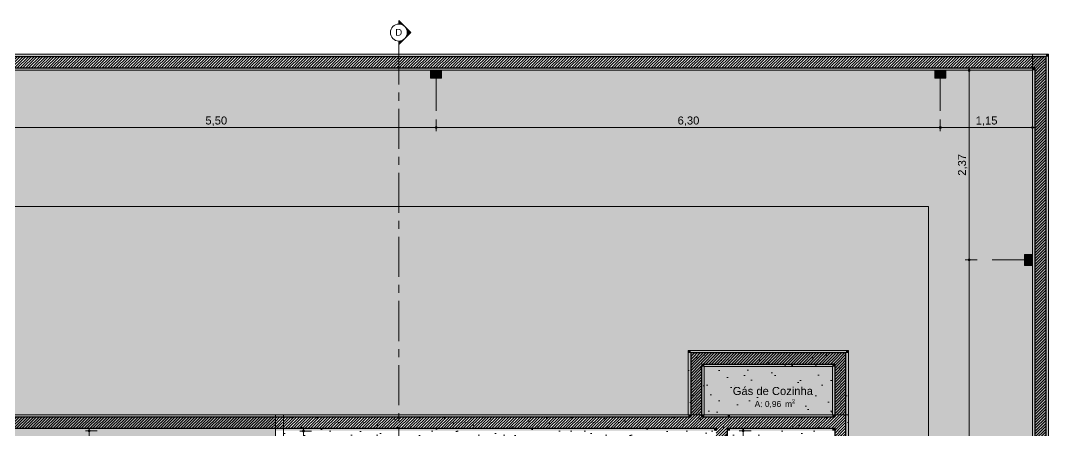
# Model space of a CAD drawing. Header units: metres. Extents: x -77 to -41.1, y -68 to -27.7.
# Drawn here: x -54.36 to -41.51, y -32.8 to -27.68 of the extents above; entities that cross this region are included whole.
import ezdxf

# ---------------------------------------------------------------- set-up
doc = ezdxf.new("R2010")
doc.units = ezdxf.units.M
doc.header["$MEASUREMENT"] = 0
doc.linetypes.add('AStair_dashed', pattern=[1.8, 0.8, -1])
doc.linetypes.add('Dot & Dashed', pattern=[0.6, 0.5, -0.05, 0, -0.05])
for name, color, linetype, lineweight in [('0_Caneta_No__7', 7, 'Continuous', 13), ('0_Caneta_No__98', 7, 'Continuous', 0), ('0_Caneta_No__99', 7, 'Continuous', 20), ('LAJES.EST_Caneta_No__241', 7, 'Continuous', 13), ('LAJES.EST_Caneta_No__96', 252, 'Continuous', 0), ('LUMINOTÉCNICA_Caneta_No__241', 7, 'Continuous', 13), ('LUMINOTÉCNICA_Caneta_No__96', 252, 'Continuous', 0), ('PAREDE CONSTRUIR_Caneta_No__241', 7, 'Continuous', 13), ('PAREDE CONSTRUIR_Caneta_No__3', 7, 'Continuous', 25), ('Selos de Zona Archicad_Caneta_No__11', 7, 'Continuous', 5), ('TERRENO.ARQ_Caneta_No__241', 7, 'Continuous', 13)]:
    doc.layers.add(name, color=color, linetype=linetype, lineweight=lineweight)
for name, color, linetype in [('COTAS FORRO.EXEC', 7, 'Continuous'), ('LUMINOTÉCNICA', 7, 'Continuous'), ('PAREDE CONSTRUIR', 7, 'Continuous'), ('TERRENO.ARQ', 7, 'Continuous'), ('ZONA', 7, 'Continuous')]:
    doc.layers.add(name, color=color, linetype=linetype)
for name, color, linetype, lineweight, true_color in [('COTAS FORRO.EXEC_Caneta_No__25', 7, 'Continuous', 13, 0x982312), ('LAJES.EST_Caneta_No__18', 7, 'Continuous', 0, 0xdfdfdf), ('LAJES.EST_Caneta_No__254', 7, 'Continuous', 0, 0xd1c9ad), ('LUMINOTÉCNICA_Caneta_No__36', 7, 'Continuous', 0, 0xf3aba0), ('ZONA_Caneta_No__56', 7, 'Continuous', 0, 0xffe495)]:
    doc.layers.add(name, color=color, linetype=linetype, lineweight=lineweight, true_color=true_color)
doc.styles.add('GENERATED_STYLE_1', font='arial.ttf')
doc.dimstyles.new('GENERATED_STYLE__1', dxfattribs={"dimtxt": 0.1, "dimasz": 0.0475, "dimexe": 0.18, "dimexo": 0.1, "dimgap": 0, "dimtad": 1, "dimtih": 1, "dimtoh": 1, "dimzin": 0, "dimdsep": 46, "dimtxsty": 'GENERATED_STYLE_1', "dimblk": 'ARROWHEAD_11', "dimblk1": 'ARROWHEAD_11', "dimblk2": 'ARROWHEAD_11', "dimcen": 0.09, "dimclrd": 256, "dimclre": 256, "dimclrt": 256, "dimadec": 0, "dimazin": 0, "dimtfac": 1, "dimtdec": 4, "dimtmove": 0, "dimatfit": 3, "dimfxl": 0, "dimtolj": 1, "dimtzin": 0, "dimarcsym": 0})
doc.dimstyles.new('GENERATED_STYLE__2', dxfattribs={"dimtxt": 0.1, "dimasz": 0.0475, "dimexe": 0.18, "dimexo": 0.1, "dimgap": 0, "dimtad": 1, "dimzin": 0, "dimdsep": 46, "dimtxsty": 'GENERATED_STYLE_1', "dimblk": 'ARROWHEAD_11', "dimblk1": 'ARROWHEAD_11', "dimblk2": 'ARROWHEAD_11', "dimcen": 0.09, "dimclrd": 256, "dimclre": 256, "dimclrt": 256, "dimadec": 0, "dimazin": 0, "dimtfac": 1, "dimtdec": 4, "dimtmove": 0, "dimatfit": 3, "dimfxl": 0, "dimtolj": 1, "dimtzin": 0, "dimarcsym": 0})
pattern_1 = [(45, (0, 0.5), (-0.159099, 0.159099), [0, -0.15, 0, -0.225]), (110, (0.5, 0.5), (0.21143084, 0.07695453), [0, -0.11, 0, -0.19])]
pattern_2 = [(45, (0, 0.6), (-0.1909188, 0.1909188), [0, -0.18, 0, -0.27]), (110, (0.6, 0.6), (0.253717, 0.09234544), [0, -0.132, 0, -0.228])]
pattern_3 = [(45, (0, 0), (-0.0176776695, 0.0176776695), [])]

# ---------------------------------------------------------------- blocks, each defined once
blk = doc.blocks.new('Gás de Cozinha_9_24_3', base_point=(-44.932, -32.368))
at = {"layer": 'Selos de Zona Archicad_Caneta_No__11', "color": 7, "lineweight": 5, "attachment_point": 2, "style": 'GENERATED_STYLE_1'}
for s, insert, char_height in [('\\A1;{\\pqc;\\pt0,0.55;\\fArial|b0|i0|c0|p0;\\W1.000000;Gás de Cozinha\\fArial|b0|i0|c0|p0;\\W1.000000;\\A1{\\H.66x;\\S^  ;}\\fArial|b0|i0|c0|p0;\\W1.000000;\\fArial|b0|i0|c0|p0;\\W1.000000;\\A1{\\H.66x;\\S^  ;}}', (-44.932, -32.254), 0.1), ('\\A1;{\\pqc;\\pt0,0.55;\\fArial|b0|i0|c0|p0;\\W1.000000;A: 0,96\\fArial|b0|i0|c0|p0;\\W1.000000;\\A1{\\H.66x;\\S^  ;}\\fArial|b0|i0|c0|p0;\\W1.000000; m\\fArial|b0|i0|c0|p0;\\W1.000000;\\A1{\\H.66x;\\S2^  ;}}', (-44.932, -32.407), 0.075)]:
    blk.add_mtext(s, dxfattribs=dict(at, insert=insert, char_height=char_height))
blk = doc.blocks.new('*D246')
at = {"layer": 'COTAS FORRO.EXEC_Caneta_No__25', "linetype": 'Continuous', "lineweight": 13, "true_color": 0x982312}
for points in [[(-53.511, -32.8), (-53.51, -32.804), (-53.508, -32.809), (-53.504, -32.811), (-53.499, -32.812), (-53.494, -32.811), (-53.49, -32.809), (-53.487, -32.804), (-53.486, -32.8), (-53.487, -32.795), (-53.49, -32.791), (-53.494, -32.788), (-53.499, -32.787), (-53.504, -32.788), (-53.508, -32.791), (-53.51, -32.795)], [(-53.511, -34.15), (-53.51, -34.154), (-53.508, -34.159), (-53.504, -34.161), (-53.499, -34.162), (-53.494, -34.161), (-53.49, -34.159), (-53.487, -34.154), (-53.486, -34.15), (-53.487, -34.145), (-53.49, -34.141), (-53.494, -34.138), (-53.499, -34.137), (-53.504, -34.138), (-53.508, -34.141), (-53.51, -34.145)]]:
    blk.add_hatch(color=24, dxfattribs=at).paths.add_polyline_path(points)
at = {"layer": 'COTAS FORRO.EXEC_Caneta_No__25', "color": 24, "linetype": 'Continuous', "lineweight": 13, "true_color": 0x982312}
for p, q in [((-53.511, -32.8), (-53.546, -32.8)), ((-53.499, -32.787), (-53.499, -32.775)), ((-53.499, -34.137), (-53.499, -32.812)), ((-53.399, -32.8), (-53.486, -32.8)), ((-53.511, -34.15), (-53.546, -34.15)), ((-53.399, -34.15), (-53.486, -34.15))]:
    blk.add_line(p, q, dxfattribs=at)
for centre in [(-53.499, -32.8), (-53.499, -34.15)]:
    blk.add_circle(centre, 0.0125, dxfattribs=at)
at = {"layer": 'COTAS FORRO.EXEC_Caneta_No__25', "color": 24, "lineweight": 13, "true_color": 0x982312, "insert": (-53.519, -33.608), "char_height": 0.1, "attachment_point": 7, "rotation": 90, "style": 'GENERATED_STYLE_1'}
blk.add_mtext('\\A1;{\\pql;\\fArial|b0|i0|c0|p0;\\W1.000000;1,35}', dxfattribs=at)
blk = doc.blocks.new('ARROWHEAD_11')
at = {"color": 0, "linetype": 'Continuous', "lineweight": 0}
blk.add_line((0, 0), (-1, 0), dxfattribs=at)
at = {"color": 0, "linetype": 'Continuous', "lineweight": 0, "const_width": 0.25, "flags": 128}
blk.add_lwpolyline([(-0.125, 0, 1), (0.125, 0, 1)], format="xyb", close=True, dxfattribs=at)
blk = doc.blocks.new('*D276')
at = {"layer": 'COTAS FORRO.EXEC_Caneta_No__25', "linetype": 'Continuous', "lineweight": 13, "true_color": 0x982312}
for points in [[(-42.518, -30.668), (-42.517, -30.673), (-42.515, -30.677), (-42.511, -30.679), (-42.506, -30.68), (-42.501, -30.679), (-42.497, -30.677), (-42.494, -30.673), (-42.493, -30.668), (-42.494, -30.663), (-42.497, -30.659), (-42.501, -30.656), (-42.506, -30.655), (-42.511, -30.656), (-42.515, -30.659), (-42.517, -30.663)], [(-42.518, -35.868), (-42.517, -35.873), (-42.515, -35.877), (-42.511, -35.879), (-42.506, -35.88), (-42.501, -35.879), (-42.497, -35.877), (-42.494, -35.873), (-42.493, -35.868), (-42.494, -35.863), (-42.497, -35.859), (-42.501, -35.856), (-42.506, -35.855), (-42.511, -35.856), (-42.515, -35.859), (-42.517, -35.863)]]:
    blk.add_hatch(color=24, dxfattribs=at).paths.add_polyline_path(points)
at = {"layer": 'COTAS FORRO.EXEC_Caneta_No__25', "color": 24, "linetype": 'Continuous', "lineweight": 13, "true_color": 0x982312}
for p, q in [((-42.506, -35.855), (-42.506, -30.68)), ((-42.518, -35.868), (-42.553, -35.868)), ((-42.406, -35.868), (-42.493, -35.868))]:
    blk.add_line(p, q, dxfattribs=at)
blk.add_circle((-42.506, -35.868), 0.0125, dxfattribs=at)
at = {"layer": 'COTAS FORRO.EXEC_Caneta_No__25', "color": 24, "lineweight": 13, "true_color": 0x982312, "insert": (-42.526, -33.401), "char_height": 0.1, "attachment_point": 7, "rotation": 90, "style": 'GENERATED_STYLE_1'}
blk.add_mtext('\\A1;{\\pql;\\fArial|b0|i0|c0|p0;\\W1.000000;5,20}', dxfattribs=at)
blk = doc.blocks.new('*D277')
at = {"layer": 'COTAS FORRO.EXEC_Caneta_No__25', "linetype": 'Continuous', "lineweight": 13, "true_color": 0x982312}
for points in [[(-42.518, -28.302), (-42.517, -28.306), (-42.515, -28.31), (-42.511, -28.313), (-42.506, -28.314), (-42.501, -28.313), (-42.497, -28.31), (-42.494, -28.306), (-42.493, -28.302), (-42.494, -28.297), (-42.497, -28.293), (-42.501, -28.29), (-42.506, -28.289), (-42.511, -28.29), (-42.515, -28.293), (-42.517, -28.297)], [(-42.518, -30.668), (-42.517, -30.673), (-42.515, -30.677), (-42.511, -30.679), (-42.506, -30.68), (-42.501, -30.679), (-42.497, -30.677), (-42.494, -30.673), (-42.493, -30.668), (-42.494, -30.663), (-42.497, -30.659), (-42.501, -30.656), (-42.506, -30.655), (-42.511, -30.656), (-42.515, -30.659), (-42.517, -30.663)]]:
    blk.add_hatch(color=24, dxfattribs=at).paths.add_polyline_path(points)
at = {"layer": 'COTAS FORRO.EXEC_Caneta_No__25', "color": 24, "linetype": 'Continuous', "lineweight": 13, "true_color": 0x982312}
for p, q in [((-42.518, -28.302), (-42.553, -28.302)), ((-42.506, -28.289), (-42.506, -28.277)), ((-42.506, -30.655), (-42.506, -28.314)), ((-42.406, -28.302), (-42.493, -28.302)), ((-42.518, -30.668), (-42.553, -30.668)), ((-42.406, -30.668), (-42.493, -30.668))]:
    blk.add_line(p, q, dxfattribs=at)
for centre in [(-42.506, -28.302), (-42.506, -30.668)]:
    blk.add_circle(centre, 0.0125, dxfattribs=at)
at = {"layer": 'COTAS FORRO.EXEC_Caneta_No__25', "color": 24, "lineweight": 13, "true_color": 0x982312, "insert": (-42.526, -29.618), "char_height": 0.1, "attachment_point": 7, "rotation": 90, "style": 'GENERATED_STYLE_1'}
blk.add_mtext('\\A1;{\\pql;\\fArial|b0|i0|c0|p0;\\W1.000000;2,37}', dxfattribs=at)
blk = doc.blocks.new('*D282')
at = {"layer": 'COTAS FORRO.EXEC_Caneta_No__25', "linetype": 'Continuous', "lineweight": 13, "true_color": 0x982312}
for points in [[(-54.677, -29.017), (-54.676, -29.021), (-54.674, -29.025), (-54.67, -29.028), (-54.665, -29.029), (-54.66, -29.028), (-54.656, -29.025), (-54.653, -29.021), (-54.652, -29.017), (-54.653, -29.012), (-54.656, -29.008), (-54.66, -29.005), (-54.665, -29.004), (-54.67, -29.005), (-54.674, -29.008), (-54.676, -29.012)], [(-49.177, -29.017), (-49.176, -29.021), (-49.174, -29.025), (-49.17, -29.028), (-49.165, -29.029), (-49.16, -29.028), (-49.156, -29.025), (-49.153, -29.021), (-49.152, -29.017), (-49.153, -29.012), (-49.156, -29.008), (-49.16, -29.005), (-49.165, -29.004), (-49.17, -29.005), (-49.174, -29.008), (-49.176, -29.012)]]:
    blk.add_hatch(color=24, dxfattribs=at).paths.add_polyline_path(points)
at = {"layer": 'COTAS FORRO.EXEC_Caneta_No__25', "color": 24, "linetype": 'Continuous', "lineweight": 13, "true_color": 0x982312}
for p, q in [((-54.665, -29.004), (-54.665, -28.917)), ((-54.652, -29.017), (-49.177, -29.017)), ((-49.165, -29.004), (-49.165, -28.917)), ((-54.665, -29.063), (-54.665, -29.029)), ((-49.165, -29.063), (-49.165, -29.029))]:
    blk.add_line(p, q, dxfattribs=at)
for centre in [(-54.665, -29.017), (-49.165, -29.017)]:
    blk.add_circle(centre, 0.0125, dxfattribs=at)
at = {"layer": 'COTAS FORRO.EXEC_Caneta_No__25', "color": 24, "lineweight": 13, "true_color": 0x982312, "insert": (-52.048, -28.997), "char_height": 0.1, "attachment_point": 7, "style": 'GENERATED_STYLE_1'}
blk.add_mtext('\\A1;{\\pql;\\fArial|b0|i0|c0|p0;\\W1.000000;5,50}', dxfattribs=at)
blk = doc.blocks.new('*D283')
at = {"layer": 'COTAS FORRO.EXEC_Caneta_No__25', "linetype": 'Continuous', "lineweight": 13, "true_color": 0x982312}
for points in [[(-49.177, -29.017), (-49.176, -29.021), (-49.174, -29.025), (-49.17, -29.028), (-49.165, -29.029), (-49.16, -29.028), (-49.156, -29.025), (-49.153, -29.021), (-49.152, -29.017), (-49.153, -29.012), (-49.156, -29.008), (-49.16, -29.005), (-49.165, -29.004), (-49.17, -29.005), (-49.174, -29.008), (-49.176, -29.012)], [(-42.877, -29.017), (-42.876, -29.021), (-42.874, -29.025), (-42.87, -29.028), (-42.865, -29.029), (-42.86, -29.028), (-42.856, -29.025), (-42.853, -29.021), (-42.852, -29.017), (-42.853, -29.012), (-42.856, -29.008), (-42.86, -29.005), (-42.865, -29.004), (-42.87, -29.005), (-42.874, -29.008), (-42.876, -29.012)]]:
    blk.add_hatch(color=24, dxfattribs=at).paths.add_polyline_path(points)
at = {"layer": 'COTAS FORRO.EXEC_Caneta_No__25', "color": 24, "linetype": 'Continuous', "lineweight": 13, "true_color": 0x982312}
for p, q in [((-49.165, -29.004), (-49.165, -28.917)), ((-49.152, -29.017), (-42.877, -29.017)), ((-42.865, -29.004), (-42.865, -28.917)), ((-49.165, -29.063), (-49.165, -29.029)), ((-42.865, -29.063), (-42.865, -29.029))]:
    blk.add_line(p, q, dxfattribs=at)
for centre in [(-49.165, -29.017), (-42.865, -29.017)]:
    blk.add_circle(centre, 0.0125, dxfattribs=at)
at = {"layer": 'COTAS FORRO.EXEC_Caneta_No__25', "color": 24, "lineweight": 13, "true_color": 0x982312, "insert": (-46.148, -28.997), "char_height": 0.1, "attachment_point": 7, "style": 'GENERATED_STYLE_1'}
blk.add_mtext('\\A1;{\\pql;\\fArial|b0|i0|c0|p0;\\W1.000000;6,30}', dxfattribs=at)
blk = doc.blocks.new('*D284')
at = {"layer": 'COTAS FORRO.EXEC_Caneta_No__25', "linetype": 'Continuous', "lineweight": 13, "true_color": 0x982312}
for points in [[(-42.877, -29.017), (-42.876, -29.021), (-42.874, -29.025), (-42.87, -29.028), (-42.865, -29.029), (-42.86, -29.028), (-42.856, -29.025), (-42.853, -29.021), (-42.852, -29.017), (-42.853, -29.012), (-42.856, -29.008), (-42.86, -29.005), (-42.865, -29.004), (-42.87, -29.005), (-42.874, -29.008), (-42.876, -29.012)], [(-41.727, -29.017), (-41.726, -29.021), (-41.723, -29.025), (-41.719, -29.028), (-41.714, -29.029), (-41.709, -29.028), (-41.705, -29.025), (-41.702, -29.021), (-41.702, -29.017), (-41.702, -29.012), (-41.705, -29.008), (-41.709, -29.005), (-41.714, -29.004), (-41.719, -29.005), (-41.723, -29.008), (-41.726, -29.012)]]:
    blk.add_hatch(color=24, dxfattribs=at).paths.add_polyline_path(points)
at = {"layer": 'COTAS FORRO.EXEC_Caneta_No__25', "color": 24, "linetype": 'Continuous', "lineweight": 13, "true_color": 0x982312}
for p, q in [((-42.865, -29.004), (-42.865, -28.917)), ((-42.852, -29.017), (-41.727, -29.017)), ((-41.714, -29.004), (-41.714, -28.917)), ((-41.702, -29.017), (-41.689, -29.017)), ((-42.865, -29.063), (-42.865, -29.029)), ((-41.714, -29.063), (-41.714, -29.029))]:
    blk.add_line(p, q, dxfattribs=at)
for centre in [(-42.865, -29.017), (-41.714, -29.017)]:
    blk.add_circle(centre, 0.0125, dxfattribs=at)
at = {"layer": 'COTAS FORRO.EXEC_Caneta_No__25', "color": 24, "lineweight": 13, "true_color": 0x982312, "insert": (-42.423, -28.997), "char_height": 0.1, "attachment_point": 7, "style": 'GENERATED_STYLE_1'}
blk.add_mtext('\\A1;{\\pql;\\fArial|b0|i0|c0|p0;\\W1.000000;1,15}', dxfattribs=at)
blk = doc.blocks.new('*D345')
at = {"layer": 'COTAS FORRO.EXEC_Caneta_No__25', "linetype": 'Continuous', "lineweight": 13, "true_color": 0x982312}
for points in [[(-50.834, -32.804), (-50.833, -32.808), (-50.83, -32.813), (-50.826, -32.815), (-50.821, -32.816), (-50.816, -32.815), (-50.812, -32.813), (-50.81, -32.808), (-50.809, -32.804), (-50.81, -32.799), (-50.812, -32.795), (-50.816, -32.792), (-50.821, -32.791), (-50.826, -32.792), (-50.83, -32.795), (-50.833, -32.799)], [(-50.834, -34.15), (-50.833, -34.154), (-50.83, -34.159), (-50.826, -34.161), (-50.821, -34.162), (-50.816, -34.161), (-50.812, -34.159), (-50.81, -34.154), (-50.809, -34.15), (-50.81, -34.145), (-50.812, -34.141), (-50.816, -34.138), (-50.821, -34.137), (-50.826, -34.138), (-50.83, -34.141), (-50.833, -34.145)]]:
    blk.add_hatch(color=24, dxfattribs=at).paths.add_polyline_path(points)
at = {"layer": 'COTAS FORRO.EXEC_Caneta_No__25', "color": 24, "linetype": 'Continuous', "lineweight": 13, "true_color": 0x982312}
for p, q in [((-50.834, -32.804), (-50.868, -32.804)), ((-50.821, -32.791), (-50.821, -32.779)), ((-50.821, -34.137), (-50.821, -32.816)), ((-50.721, -32.804), (-50.809, -32.804)), ((-50.834, -34.15), (-50.868, -34.15)), ((-50.721, -34.15), (-50.809, -34.15))]:
    blk.add_line(p, q, dxfattribs=at)
for centre in [(-50.821, -32.804), (-50.821, -34.15)]:
    blk.add_circle(centre, 0.0125, dxfattribs=at)
at = {"layer": 'COTAS FORRO.EXEC_Caneta_No__25', "color": 24, "lineweight": 13, "true_color": 0x982312, "insert": (-50.841, -33.61), "char_height": 0.1, "attachment_point": 7, "rotation": 90, "style": 'GENERATED_STYLE_1'}
blk.add_mtext('\\A1;{\\pql;\\fArial|b0|i0|c0|p0;\\W1.000000;1,35}', dxfattribs=at)
blk = doc.blocks.new('*D349')
at = {"layer": 'COTAS FORRO.EXEC_Caneta_No__25', "linetype": 'Continuous', "lineweight": 13, "true_color": 0x982312}
for points in [[(-45.343, -32.8), (-45.342, -32.804), (-45.339, -32.809), (-45.335, -32.811), (-45.33, -32.812), (-45.325, -32.811), (-45.321, -32.809), (-45.319, -32.804), (-45.318, -32.8), (-45.319, -32.795), (-45.321, -32.791), (-45.325, -32.788), (-45.33, -32.787), (-45.335, -32.788), (-45.339, -32.791), (-45.342, -32.795)], [(-45.343, -33.85), (-45.342, -33.855), (-45.339, -33.859), (-45.335, -33.862), (-45.33, -33.863), (-45.325, -33.862), (-45.321, -33.859), (-45.319, -33.855), (-45.318, -33.85), (-45.319, -33.846), (-45.321, -33.841), (-45.325, -33.839), (-45.33, -33.838), (-45.335, -33.839), (-45.339, -33.841), (-45.342, -33.846)]]:
    blk.add_hatch(color=24, dxfattribs=at).paths.add_polyline_path(points)
at = {"layer": 'COTAS FORRO.EXEC_Caneta_No__25', "color": 24, "linetype": 'Continuous', "lineweight": 13, "true_color": 0x982312}
for p, q in [((-45.343, -32.8), (-45.377, -32.8)), ((-45.33, -32.787), (-45.33, -32.775)), ((-45.33, -33.838), (-45.33, -32.812)), ((-45.23, -32.8), (-45.318, -32.8)), ((-45.343, -33.85), (-45.377, -33.85)), ((-45.23, -33.85), (-45.318, -33.85))]:
    blk.add_line(p, q, dxfattribs=at)
for centre in [(-45.33, -32.8), (-45.33, -33.85)]:
    blk.add_circle(centre, 0.0125, dxfattribs=at)
at = {"layer": 'COTAS FORRO.EXEC_Caneta_No__25', "color": 24, "lineweight": 13, "true_color": 0x982312, "insert": (-45.35, -33.458), "char_height": 0.1, "attachment_point": 7, "rotation": 90, "style": 'GENERATED_STYLE_1'}
blk.add_mtext('\\A1;{\\pql;\\fArial|b0|i0|c0|p0;\\W1.000000;1,05}', dxfattribs=at)
blk = doc.blocks.new('Wall Lamp 26')
at = {"layer": 'LUMINOTÉCNICA_Caneta_No__36', "linetype": 'Continuous', "lineweight": 0, "true_color": 0xf8d4cf}
blk.add_hatch(color=254, dxfattribs=at).paths.add_polyline_path([(-0.069, 0), (-0.069, -0.1), (0.069, -0.1), (0.069, 0)])
at = {"layer": 'LUMINOTÉCNICA_Caneta_No__241', "color": 7, "linetype": 'Continuous', "lineweight": 13, "flags": 128}
blk.add_lwpolyline([(-0.069, 0), (-0.069, -0.1), (0.069, -0.1), (0.069, 0)], close=True, dxfattribs=at)

msp = doc.modelspace()

# ---------------------------------------------------------------- hatches: boundary and pattern name
at = {"linetype": 'Continuous', "lineweight": 0, "true_color": 0x000000}
for points in [[(-49.631, -27.681), (-49.631, -27.725, -0.198912), (-49.556, -27.756)], [(-49.556, -27.756, -0.414214), (-49.556, -27.906), (-49.481, -27.831)], [(-49.631, -27.981), (-49.556, -27.906, -0.198912), (-49.631, -27.938)]]:
    msp.add_hatch(color=18, dxfattribs=at).paths.add_polyline_path(points)
at = {"layer": 'LAJES.EST_Caneta_No__18', "linetype": 'Continuous', "lineweight": 0, "true_color": 0xdfdfdf}
h = msp.add_hatch(dxfattribs=at)
h.set_pattern_fill('Piso_Externo__0003', color=254, style=0, pattern_type=2)
h.set_pattern_definition(pattern_2)
h.paths.add_polyline_path([(-76.514, -65.102), (-73.814, -65.102, -0.414214), (-75.814, -67.102), (-66.814, -67.102, -0.414214), (-68.814, -65.102), (-68.814, -62.301), (-68.814, -45.4, -0.414214), (-66.514, -43.1), (-65.914, -43.1), (-65.914, -42.3), (-66.514, -42.3), (-66.514, -38.204), (-65.114, -38.204), (-65.114, -36.704), (-66.514, -36.704), (-66.514, -32.6), (-65.114, -32.6), (-56.714, -32.6), (-53.814, -32.6), (-44.014, -32.6), (-44.014, -42.3), (-53.814, -42.3), (-53.814, -47.1), (-44.014, -47.1), (-44.014, -50.852), (-45.614, -50.852), (-45.614, -52.351), (-44.014, -52.351), (-44.014, -60.301), (-48.916, -60.301), (-48.916, -61.101), (-44.361, -61.101), (-44.361, -67.102), (-44.014, -67.102), (-41.514, -67.102), (-41.514, -28.102), (-41.714, -28.102), (-41.714, -60.301), (-43.014, -60.301), (-43.014, -30.002), (-66.514, -30.002), (-66.514, -28.102), (-76.514, -28.102)])
h.paths.add_polyline_path([(-73.814, -45.102), (-76.314, -45.102), (-76.314, -43.089), (-75.798, -43.091, -0.414214), (-73.814, -45.088)], flags=0)
h.paths.add_polyline_path([(-73.814, -45.585, -0.009328), (-73.814, -45.66)], flags=0)
h.paths.add_polyline_path([(-52.814, -46.3), (-52.814, -43.1), (-44.014, -43.1), (-44.014, -46.3)], flags=0)
h.paths.add_polyline_path([(-67.714, -34.1), (-76.314, -34.1), (-76.314, -32.6), (-67.714, -32.6)], flags=0)
h = msp.add_hatch(dxfattribs=at)
h.set_pattern_fill('Piso_Externo__0003', color=254, style=0, pattern_type=2)
h.set_pattern_definition(pattern_2)
h.paths.add_polyline_path([(-46.014, -32.6), (-44.014, -32.6), (-44.014, -31.8), (-46.014, -31.8)])
at = {"layer": 'LAJES.EST_Caneta_No__254', "linetype": 'Continuous', "lineweight": 0, "true_color": 0xd1c9ad}
h = msp.add_hatch(dxfattribs=at)
h.set_pattern_fill('Haie_OD_0003', color=9, style=0, pattern_type=2)
h.set_pattern_definition(pattern_1)
h.paths.add_polyline_path([(-65.114, -47.1), (-66.514, -47.1), (-66.514, -60.301), (-56.514, -60.301), (-44.014, -60.301), (-44.014, -56.601), (-50.596, -56.601), (-50.596, -54.248), (-52.616, -54.248), (-52.616, -52.551), (-50.596, -52.551), (-45.614, -52.551), (-45.614, -50.852), (-44.014, -50.852), (-44.014, -47.1), (-53.814, -47.1), (-53.814, -42.3), (-44.014, -42.3), (-44.014, -37.1), (-51.174, -37.1), (-51.174, -32.6), (-53.814, -32.6), (-56.714, -32.6), (-58.764, -32.6), (-58.764, -34.904), (-63.464, -34.904), (-63.464, -36.504), (-65.114, -36.504), (-65.114, -38.404), (-63.464, -38.404), (-63.464, -42.1), (-65.114, -42.1), (-65.114, -42.3)])
h.paths.add_polyline_path([(-60.56, -42.1), (-60.56, -38.404), (-58.864, -38.404), (-58.864, -42.1)], flags=0)
h.paths.add_polyline_path([(-59.064, -48.7), (-59.064, -47.3), (-56.714, -47.3), (-56.714, -48.7)], flags=0)
at = {"layer": 'LAJES.EST_Caneta_No__96', "linetype": 'Continuous', "lineweight": 0}
h = msp.add_hatch(dxfattribs=at)
h.set_pattern_fill('Haie_OD_0003', color=252, style=0, pattern_type=2)
h.set_pattern_definition(pattern_1)
h.paths.add_polyline_path([(-51.074, -37.1), (-44.014, -37.1), (-44.014, -32.6), (-51.074, -32.6)])
at = {"layer": 'PAREDE CONSTRUIR', "linetype": 'Continuous', "lineweight": 0, "true_color": 0xffffff}
for points in [[(-76.484, -28.102), (-76.484, -28.132), (-41.544, -28.132), (-41.544, -28.102)], [(-41.544, -28.102), (-41.544, -28.132), (-41.514, -28.102)], [(-41.544, -28.132), (-41.514, -28.132), (-41.514, -28.102)], [(-41.544, -28.132), (-41.544, -67.102), (-41.514, -67.102), (-41.514, -28.132)], [(-41.714, -28.272), (-74.114, -28.272), (-74.114, -28.302), (-41.714, -28.302)], [(-41.714, -28.272), (-41.714, -28.302), (-41.684, -28.272)], [(-41.714, -28.302), (-41.684, -28.302), (-41.684, -28.272)], [(-41.714, -28.302), (-41.714, -56.601), (-41.684, -56.601), (-41.684, -28.302)], [(-45.984, -31.83), (-46.014, -31.8), (-46.014, -31.83)], [(-45.984, -31.8), (-46.014, -31.8), (-45.984, -31.83)], [(-46.014, -31.83), (-46.014, -32.6), (-45.984, -32.6), (-45.984, -31.83)], [(-45.984, -31.83), (-44.044, -31.83), (-44.044, -31.8), (-45.984, -31.8)], [(-44.044, -31.83), (-44.014, -31.8), (-44.044, -31.8)], [(-44.044, -31.83), (-44.014, -31.83), (-44.014, -31.8)], [(-44.044, -31.83), (-44.044, -32.6), (-44.014, -32.6), (-44.014, -31.83)], [(-45.814, -32), (-45.844, -31.97), (-45.844, -32)], [(-45.814, -31.97), (-45.844, -31.97), (-45.814, -32)], [(-45.814, -32), (-44.214, -32), (-44.214, -31.97), (-45.814, -31.97)], [(-44.214, -32), (-44.184, -31.97), (-44.214, -31.97)], [(-44.214, -32), (-44.184, -32), (-44.184, -31.97)], [(-45.844, -32), (-45.844, -32.6), (-45.814, -32.6), (-45.814, -32)], [(-44.214, -32), (-44.214, -32.6), (-44.184, -32.6), (-44.184, -32)], [(-51.174, -32.6), (-54.474, -32.6), (-54.474, -32.63), (-51.174, -32.63)], [(-46.014, -32.6), (-51.174, -32.6), (-51.174, -32.63), (-46.014, -32.63)], [(-46.014, -32.63), (-45.984, -32.63), (-45.984, -32.6), (-46.014, -32.6)], [(-45.844, -32.63), (-45.814, -32.63), (-45.814, -32.6), (-45.844, -32.6)], [(-45.814, -32.63), (-45.524, -32.63), (-45.524, -32.6), (-45.814, -32.6)], [(-45.524, -32.63), (-45.494, -32.6), (-45.524, -32.6)], [(-45.524, -32.63), (-45.494, -32.63), (-45.494, -32.6)], [(-44.214, -32.6), (-45.494, -32.6), (-45.494, -32.63), (-44.214, -32.63)], [(-44.214, -32.6), (-44.214, -32.63), (-44.184, -32.63), (-44.184, -32.6)], [(-44.014, -35.001), (-44.014, -32.6), (-44.044, -32.6), (-44.044, -35.001)], [(-54.474, -32.8), (-51.174, -32.8), (-51.174, -32.77), (-54.474, -32.77)], [(-45.694, -32.77), (-51.174, -32.77), (-51.174, -32.8), (-45.694, -32.8)], [(-45.694, -32.8), (-45.664, -32.8), (-45.664, -32.77)], [(-45.694, -32.8), (-45.664, -32.77), (-45.694, -32.77)], [(-45.524, -32.77), (-45.524, -32.8), (-45.494, -32.8), (-45.494, -32.77)], [(-45.494, -32.8), (-44.214, -32.8), (-44.214, -32.77), (-45.494, -32.77)], [(-44.214, -32.77), (-44.214, -32.8), (-44.184, -32.8), (-44.184, -32.77)]]:
    msp.add_hatch(color=7, dxfattribs=at).paths.add_polyline_path(points)
at = {"layer": 'PAREDE CONSTRUIR', "linetype": 'Continuous', "lineweight": 0, "true_color": 0x000000}
h = msp.add_hatch(dxfattribs=at)
h.set_pattern_fill('common_brick_0003', color=18, style=0, pattern_type=2)
h.set_pattern_definition(pattern_3)
h.paths.add_polyline_path([(-74.144, -28.132), (-74.144, -28.272), (-41.684, -28.272), (-41.684, -28.132)])
h = msp.add_hatch(dxfattribs=at)
h.set_pattern_fill('common_brick_0003', color=18, style=0, pattern_type=2)
h.set_pattern_definition(pattern_3)
h.paths.add_polyline_path([(-41.684, -28.132), (-41.684, -28.272), (-41.544, -28.132)])
h = msp.add_hatch(dxfattribs=at)
h.set_pattern_fill('common_brick_0003', color=18, style=0, pattern_type=2)
h.set_pattern_definition(pattern_3)
h.paths.add_polyline_path([(-41.684, -28.272), (-41.544, -28.272), (-41.544, -28.132)])
h = msp.add_hatch(dxfattribs=at)
h.set_pattern_fill('common_brick_0003', color=18, style=0, pattern_type=2)
h.set_pattern_definition(pattern_3)
h.paths.add_polyline_path([(-41.684, -28.272), (-41.684, -56.631), (-41.544, -56.631), (-41.544, -28.272)])
h = msp.add_hatch(dxfattribs=at)
h.set_pattern_fill('common_brick_0003', color=18, style=0, pattern_type=2)
h.set_pattern_definition(pattern_3)
h.paths.add_polyline_path([(-45.844, -31.97), (-45.984, -31.83), (-45.984, -31.97)])
h = msp.add_hatch(dxfattribs=at)
h.set_pattern_fill('common_brick_0003', color=18, style=0, pattern_type=2)
h.set_pattern_definition(pattern_3)
h.paths.add_polyline_path([(-45.844, -31.83), (-45.984, -31.83), (-45.844, -31.97)])
h = msp.add_hatch(dxfattribs=at)
h.set_pattern_fill('common_brick_0003', color=18, style=0, pattern_type=2)
h.set_pattern_definition(pattern_3)
h.paths.add_polyline_path([(-45.844, -31.97), (-44.184, -31.97), (-44.184, -31.83), (-45.844, -31.83)])
h = msp.add_hatch(dxfattribs=at)
h.set_pattern_fill('common_brick_0003', color=18, style=0, pattern_type=2)
h.set_pattern_definition(pattern_3)
h.paths.add_polyline_path([(-44.184, -31.97), (-44.044, -31.83), (-44.184, -31.83)])
h = msp.add_hatch(dxfattribs=at)
h.set_pattern_fill('common_brick_0003', color=18, style=0, pattern_type=2)
h.set_pattern_definition(pattern_3)
h.paths.add_polyline_path([(-44.184, -31.97), (-44.044, -31.97), (-44.044, -31.83)])
h = msp.add_hatch(dxfattribs=at)
h.set_pattern_fill('common_brick_0003', color=18, style=0, pattern_type=2)
h.set_pattern_definition(pattern_3)
h.paths.add_polyline_path([(-45.984, -31.97), (-45.984, -32.6), (-45.844, -32.6), (-45.844, -31.97)])
h = msp.add_hatch(dxfattribs=at)
h.set_pattern_fill('common_brick_0003', color=18, style=0, pattern_type=2)
h.set_pattern_definition(pattern_3)
h.paths.add_polyline_path([(-44.184, -31.97), (-44.184, -32.6), (-44.044, -32.6), (-44.044, -31.97)])
h = msp.add_hatch(dxfattribs=at)
h.set_pattern_fill('common_brick_0003', color=18, style=0, pattern_type=2)
h.set_pattern_definition(pattern_3)
h.paths.add_polyline_path([(-45.984, -32.63), (-45.844, -32.63), (-45.844, -32.6), (-45.984, -32.6)])
h = msp.add_hatch(dxfattribs=at)
h.set_pattern_fill('common_brick_0003', color=18, style=0, pattern_type=2)
h.set_pattern_definition(pattern_3)
h.paths.add_polyline_path([(-44.044, -32.63), (-44.044, -32.6), (-44.184, -32.6), (-44.184, -32.63)])
h = msp.add_hatch(dxfattribs=at)
h.set_pattern_fill('common_brick_0003', color=18, style=0, pattern_type=2)
h.set_pattern_definition(pattern_3)
h.paths.add_polyline_path([(-51.174, -32.63), (-54.474, -32.63), (-54.474, -32.77), (-51.174, -32.77)])
h = msp.add_hatch(dxfattribs=at)
h.set_pattern_fill('common_brick_0003', color=18, style=0, pattern_type=2)
h.set_pattern_definition(pattern_3)
h.paths.add_polyline_path([(-45.984, -32.63), (-51.174, -32.63), (-51.174, -32.77), (-45.984, -32.77)])
h = msp.add_hatch(dxfattribs=at)
h.set_pattern_fill('common_brick_0003', color=18, style=0, pattern_type=2)
h.set_pattern_definition(pattern_3)
h.paths.add_polyline_path([(-45.984, -32.77), (-45.844, -32.77), (-45.844, -32.63), (-45.984, -32.63)])
h = msp.add_hatch(dxfattribs=at)
h.set_pattern_fill('common_brick_0003', color=18, style=0, pattern_type=2)
h.set_pattern_definition(pattern_3)
h.paths.add_polyline_path([(-45.844, -32.77), (-45.664, -32.77), (-45.664, -32.63), (-45.844, -32.63)])
h = msp.add_hatch(dxfattribs=at)
h.set_pattern_fill('common_brick_0003', color=18, style=0, pattern_type=2)
h.set_pattern_definition(pattern_3)
h.paths.add_polyline_path([(-45.664, -32.77), (-45.524, -32.63), (-45.664, -32.63)])
h = msp.add_hatch(dxfattribs=at)
h.set_pattern_fill('common_brick_0003', color=18, style=0, pattern_type=2)
h.set_pattern_definition(pattern_3)
h.paths.add_polyline_path([(-45.664, -32.77), (-45.524, -32.77), (-45.524, -32.63)])
h = msp.add_hatch(dxfattribs=at)
h.set_pattern_fill('common_brick_0003', color=18, style=0, pattern_type=2)
h.set_pattern_definition(pattern_3)
h.paths.add_polyline_path([(-45.524, -32.63), (-45.524, -32.77), (-45.494, -32.77), (-45.494, -32.63)])
h = msp.add_hatch(dxfattribs=at)
h.set_pattern_fill('common_brick_0003', color=18, style=0, pattern_type=2)
h.set_pattern_definition(pattern_3)
h.paths.add_polyline_path([(-44.214, -32.63), (-45.494, -32.63), (-45.494, -32.77), (-44.214, -32.77)])
h = msp.add_hatch(dxfattribs=at)
h.set_pattern_fill('common_brick_0003', color=18, style=0, pattern_type=2)
h.set_pattern_definition(pattern_3)
h.paths.add_polyline_path([(-44.214, -32.63), (-44.214, -32.77), (-44.184, -32.77), (-44.184, -32.63)])
h = msp.add_hatch(dxfattribs=at)
h.set_pattern_fill('common_brick_0003', color=18, style=0, pattern_type=2)
h.set_pattern_definition(pattern_3)
h.paths.add_polyline_path([(-44.184, -32.63), (-44.184, -32.77), (-44.044, -32.77), (-44.044, -32.63)])
h = msp.add_hatch(dxfattribs=at)
h.set_pattern_fill('common_brick_0003', color=18, style=0, pattern_type=2)
h.set_pattern_definition(pattern_3)
h.paths.add_polyline_path([(-45.664, -32.77), (-45.664, -34.901), (-45.524, -34.901), (-45.524, -32.77)])
h = msp.add_hatch(dxfattribs=at)
h.set_pattern_fill('common_brick_0003', color=18, style=0, pattern_type=2)
h.set_pattern_definition(pattern_3)
h.paths.add_polyline_path([(-44.184, -32.77), (-44.184, -35.001), (-44.044, -35.001), (-44.044, -32.77)])
at = {"layer": 'TERRENO.ARQ', "linetype": 'Continuous', "lineweight": 0, "true_color": 0xc5d9be}
msp.add_hatch(color=9, dxfattribs=at).paths.add_polyline_path([(-66.514, -28.302), (-66.514, -30.002), (-43.014, -30.002), (-43.014, -56.601), (-41.714, -56.601), (-41.714, -28.302), (-43.014, -28.302)])

# ---------------------------------------------------------------- linework, layer by layer
at = {"layer": '0_Caneta_No__98', "color": 7, "linetype": 'Continuous', "lineweight": 0, "flags": 128}
for points in [[(-49.631, -27.681), (-49.631, -27.725, -0.198912), (-49.556, -27.756)], [(-49.556, -27.756, -0.414214), (-49.556, -27.906), (-49.481, -27.831)], [(-49.631, -27.981), (-49.631, -27.938, 0.198912), (-49.556, -27.906)]]:
    msp.add_lwpolyline(points, format="xyb", close=True, dxfattribs=at)
at = {"layer": '0_Caneta_No__98', "color": 7, "linetype": 'Continuous', "lineweight": 0}
msp.add_circle((-49.631, -27.831), 0.106, dxfattribs=at)
at = {"layer": '0_Caneta_No__99', "color": 7, "linetype": 'Dot & Dashed', "lineweight": 20}
msp.add_line((-49.631, -27.981), (-49.631, -67.657), dxfattribs=at)
at = {"layer": 'LAJES.EST_Caneta_No__241', "color": 7, "linetype": 'Continuous', "lineweight": 13, "flags": 128}
for points in [[(-48.916, -61.101), (-44.361, -61.101), (-44.361, -67.102), (-44.014, -67.102), (-41.514, -67.102), (-41.514, -28.102), (-41.714, -28.102), (-41.714, -60.301), (-43.014, -60.301), (-43.014, -30.002), (-66.514, -30.002), (-66.514, -28.102), (-76.514, -28.102), (-76.514, -65.102)], [(-48.916, -61.101), (-44.361, -61.101), (-44.361, -67.102), (-44.014, -67.102), (-41.514, -67.102), (-41.514, -28.102), (-41.714, -28.102), (-41.714, -60.301), (-43.014, -60.301), (-43.014, -30.002), (-66.514, -30.002), (-66.514, -28.102), (-76.514, -28.102), (-76.514, -65.102)], [(-48.916, -61.101), (-44.361, -61.101), (-44.361, -67.102), (-44.014, -67.102), (-41.514, -67.102), (-41.514, -28.102), (-41.714, -28.102), (-41.714, -60.301), (-43.014, -60.301), (-43.014, -30.002), (-66.514, -30.002), (-66.514, -28.102), (-76.514, -28.102), (-76.514, -65.102)], [(-48.916, -61.101), (-44.361, -61.101), (-44.361, -67.102), (-44.014, -67.102), (-41.514, -67.102), (-41.514, -28.102), (-41.714, -28.102), (-41.714, -60.301), (-43.014, -60.301), (-43.014, -30.002), (-66.514, -30.002), (-66.514, -28.102), (-76.514, -28.102), (-76.514, -65.102)], [(-48.916, -61.101), (-44.361, -61.101), (-44.361, -67.102), (-44.014, -67.102), (-41.514, -67.102), (-41.514, -28.102), (-41.714, -28.102), (-41.714, -60.301), (-43.014, -60.301), (-43.014, -30.002), (-66.514, -30.002), (-66.514, -28.102), (-76.514, -28.102), (-76.514, -65.102)], [(-65.914, -42.3), (-66.514, -42.3), (-66.514, -38.204), (-65.114, -38.204), (-65.114, -36.704), (-66.514, -36.704), (-66.514, -32.6), (-65.114, -32.6), (-56.714, -32.6), (-53.814, -32.6), (-44.014, -32.6), (-44.014, -42.3), (-53.814, -42.3), (-53.814, -47.1), (-44.014, -47.1), (-44.014, -50.852), (-45.614, -50.852), (-45.614, -52.351), (-44.014, -52.351), (-44.014, -60.301), (-48.916, -60.301)], [(-65.914, -42.3), (-66.514, -42.3), (-66.514, -38.204), (-65.114, -38.204), (-65.114, -36.704), (-66.514, -36.704), (-66.514, -32.6), (-65.114, -32.6), (-56.714, -32.6), (-53.814, -32.6), (-44.014, -32.6), (-44.014, -42.3), (-53.814, -42.3), (-53.814, -47.1), (-44.014, -47.1), (-44.014, -50.852), (-45.614, -50.852), (-45.614, -52.351), (-44.014, -52.351), (-44.014, -60.301), (-48.916, -60.301)], [(-65.914, -42.3), (-66.514, -42.3), (-66.514, -38.204), (-65.114, -38.204), (-65.114, -36.704), (-66.514, -36.704), (-66.514, -32.6), (-65.114, -32.6), (-56.714, -32.6), (-53.814, -32.6), (-44.014, -32.6), (-44.014, -42.3), (-53.814, -42.3), (-53.814, -47.1), (-44.014, -47.1), (-44.014, -50.852), (-45.614, -50.852), (-45.614, -52.351), (-44.014, -52.351), (-44.014, -60.301), (-48.916, -60.301)], [(-65.914, -42.3), (-66.514, -42.3), (-66.514, -38.204), (-65.114, -38.204), (-65.114, -36.704), (-66.514, -36.704), (-66.514, -32.6), (-65.114, -32.6), (-56.714, -32.6), (-53.814, -32.6), (-44.014, -32.6), (-44.014, -42.3), (-53.814, -42.3), (-53.814, -47.1), (-44.014, -47.1), (-44.014, -50.852), (-45.614, -50.852), (-45.614, -52.351), (-44.014, -52.351), (-44.014, -60.301), (-48.916, -60.301)], [(-65.914, -42.3), (-66.514, -42.3), (-66.514, -38.204), (-65.114, -38.204), (-65.114, -36.704), (-66.514, -36.704), (-66.514, -32.6), (-65.114, -32.6), (-56.714, -32.6), (-53.814, -32.6), (-44.014, -32.6), (-44.014, -42.3), (-53.814, -42.3), (-53.814, -47.1), (-44.014, -47.1), (-44.014, -50.852), (-45.614, -50.852), (-45.614, -52.351), (-44.014, -52.351), (-44.014, -60.301), (-48.916, -60.301)], [(-51.174, -37.1), (-51.174, -32.6), (-53.814, -32.6), (-56.714, -32.6), (-58.764, -32.6), (-58.764, -34.904), (-58.864, -34.904)], [(-51.174, -37.1), (-51.174, -32.6), (-53.814, -32.6), (-56.714, -32.6), (-58.764, -32.6), (-58.764, -34.904), (-58.864, -34.904)], [(-51.174, -37.1), (-51.174, -32.6), (-53.814, -32.6), (-56.714, -32.6), (-58.764, -32.6), (-58.764, -34.904), (-58.864, -34.904)], [(-44.014, -37.1), (-44.014, -32.6), (-51.074, -32.6), (-51.074, -37.1)]]:
    msp.add_lwpolyline(points, dxfattribs=at)
msp.add_lwpolyline([(-46.014, -32.6), (-44.014, -32.6), (-44.014, -31.8), (-46.014, -31.8)], close=True, dxfattribs=at)
at = {"layer": 'LUMINOTÉCNICA_Caneta_No__96', "color": 252, "linetype": 'AStair_dashed', "lineweight": 0}
for p, q in [((-49.165, -28.302), (-49.165, -28.806)), ((-42.865, -28.302), (-42.865, -28.806)), ((-41.714, -30.668), (-42.219, -30.668))]:
    msp.add_line(p, q, dxfattribs=at)
at = {"layer": 'PAREDE CONSTRUIR_Caneta_No__241', "color": 7, "linetype": 'Continuous', "lineweight": 13, "flags": 128}
for points in [[(-41.544, -28.102), (-76.514, -28.102)], [(-41.514, -28.102), (-41.544, -28.102)], [(-41.514, -67.102), (-41.514, -28.102)], [(-74.114, -28.302), (-41.714, -28.302)], [(-41.714, -28.302), (-41.714, -56.601)], [(-46.014, -31.8), (-46.014, -31.83)], [(-44.044, -31.8), (-46.014, -31.8)], [(-46.014, -31.83), (-46.014, -32.6)], [(-44.014, -31.8), (-44.044, -31.8)], [(-44.014, -32.6), (-44.014, -31.8)], [(-45.814, -32), (-44.214, -32)], [(-45.814, -32.6), (-45.814, -32)], [(-44.214, -32), (-44.214, -32.6)], [(-51.174, -32.6), (-54.474, -32.6)], [(-46.014, -32.6), (-51.174, -32.6)], [(-45.494, -32.6), (-45.814, -32.6)], [(-44.214, -32.6), (-45.494, -32.6)], [(-44.014, -35.001), (-44.014, -32.6)]]:
    msp.add_lwpolyline(points, dxfattribs=at)
at = {"layer": 'PAREDE CONSTRUIR_Caneta_No__3', "color": 7, "linetype": 'Continuous', "lineweight": 25}
for p, q in [((-41.684, -28.132), (-74.144, -28.132)), ((-41.544, -28.132), (-41.684, -28.132)), ((-41.544, -28.132), (-41.684, -28.132)), ((-41.544, -28.272), (-41.544, -28.132)), ((-74.144, -28.272), (-41.714, -28.272)), ((-41.684, -28.272), (-41.714, -28.272)), ((-41.684, -28.272), (-41.714, -28.272)), ((-41.684, -28.272), (-41.684, -56.631)), ((-41.544, -56.631), (-41.544, -28.272)), ((-45.984, -31.83), (-45.984, -31.97)), ((-45.844, -31.83), (-45.984, -31.83)), ((-45.984, -31.83), (-45.984, -31.97)), ((-44.184, -31.83), (-45.844, -31.83)), ((-44.044, -31.83), (-44.184, -31.83)), ((-44.044, -31.83), (-44.184, -31.83)), ((-44.044, -31.97), (-44.044, -31.83)), ((-45.984, -31.97), (-45.984, -32.6)), ((-45.844, -31.97), (-45.844, -32)), ((-45.844, -31.97), (-44.214, -31.97)), ((-45.844, -31.97), (-45.844, -32)), ((-44.184, -31.97), (-44.214, -31.97)), ((-44.184, -31.97), (-44.214, -31.97)), ((-44.184, -31.97), (-44.184, -32.6)), ((-44.044, -32.6), (-44.044, -31.97)), ((-45.844, -32.6), (-45.844, -32)), ((-45.984, -32.6), (-45.984, -32.63)), ((-45.984, -32.6), (-45.984, -32.63)), ((-45.844, -32.63), (-45.844, -32.6)), ((-45.844, -32.63), (-45.844, -32.6)), ((-44.184, -32.6), (-44.184, -32.63)), ((-44.044, -32.63), (-44.044, -32.6)), ((-51.174, -32.63), (-54.474, -32.63)), ((-45.984, -32.63), (-51.174, -32.63)), ((-45.664, -32.63), (-45.844, -32.63)), ((-45.524, -32.63), (-45.664, -32.63)), ((-45.494, -32.63), (-45.524, -32.63)), ((-45.494, -32.63), (-45.524, -32.63)), ((-44.214, -32.63), (-45.494, -32.63)), ((-44.184, -32.63), (-44.214, -32.63)), ((-44.184, -32.63), (-44.214, -32.63)), ((-44.044, -32.77), (-44.044, -32.63)), ((-54.474, -32.77), (-51.174, -32.77)), ((-51.174, -32.77), (-45.984, -32.77)), ((-45.984, -32.77), (-45.844, -32.77)), ((-45.844, -32.77), (-45.664, -32.77)), ((-45.664, -32.8), (-45.664, -32.77)), ((-45.664, -32.8), (-45.664, -32.77)), ((-45.524, -32.77), (-45.494, -32.77)), ((-45.524, -34.901), (-45.524, -32.77)), ((-45.524, -32.77), (-45.494, -32.77)), ((-45.494, -32.77), (-44.214, -32.77)), ((-44.214, -32.77), (-44.184, -32.77)), ((-44.214, -32.77), (-44.184, -32.77)), ((-44.184, -32.77), (-44.184, -35.001)), ((-44.044, -35.001), (-44.044, -32.77))]:
    msp.add_line(p, q, dxfattribs=at)
msp.add_point((-45.664, -32.77), dxfattribs=at)
at = {"layer": 'TERRENO.ARQ_Caneta_No__241', "color": 7, "linetype": 'Continuous', "lineweight": 13, "flags": 128}
msp.add_lwpolyline([(-66.514, -28.302), (-66.514, -30.002), (-43.014, -30.002), (-43.014, -56.601), (-41.714, -56.601), (-41.714, -28.302), (-43.014, -28.302)], close=True, dxfattribs=at)
at = {"layer": 'ZONA_Caneta_No__56', "color": 41, "linetype": 'Continuous', "lineweight": 0, "true_color": 0xffe495, "flags": 128}
msp.add_lwpolyline([(-45.814, -32), (-45.814, -32.6), (-44.214, -32.6), (-44.214, -32)], close=True, dxfattribs=at)

# ---------------------------------------------------------------- block references
at = {"layer": 'LUMINOTÉCNICA', "color": 61, "linetype": 'Continuous', "lineweight": 0, "true_color": 0xeaffaa}
for p, rotation in [((-49.165, -28.402), 180), ((-42.865, -28.402), 180), ((-41.814, -30.668), 90)]:
    msp.add_blockref('Wall Lamp 26', p, dxfattribs=dict(at, rotation=rotation))
at = {"layer": 'ZONA', "color": 7, "linetype": 'Continuous', "lineweight": 0}
msp.add_blockref('Gás de Cozinha_9_24_3', (-44.932, -32.368), dxfattribs=at)

# ---------------------------------------------------------------- texts
at = {"layer": '0_Caneta_No__7', "color": 7, "lineweight": 13, "insert": (-49.589, -27.87), "char_height": 0.085, "attachment_point": 9, "style": 'GENERATED_STYLE_1'}
msp.add_mtext('\\A1;{\\pqr;\\pt0;\\fArial|b0|i0|c0|p0;\\W1.000000;D}', dxfattribs=at)

# ---------------------------------------------------------------- dimensions: what is measured, and where the dimension line sits
at = {"layer": 'COTAS FORRO.EXEC', "color": 24, "linetype": 'Continuous', "lineweight": 13, "true_color": 0x982312}
for base, p1, p2, picture, middle in [((-41.714, -29.017), (-42.865, -28.745), (-41.714, -28.302), '*D284', (-42.293, -28.947)), ((-49.165, -29.017), (-54.665, -28.554), (-49.165, -28.702), '*D282', (-51.919, -28.947)), ((-42.865, -29.017), (-49.165, -28.702), (-42.865, -28.745), '*D283', (-46.019, -28.947))]:
    dim = msp.add_linear_dim(base=base, p1=p1, p2=p2, dimstyle='GENERATED_STYLE__1', dxfattribs=at)
    dim.commit()
    dim.dimension.update_dxf_attribs({"geometry": picture, "text_midpoint": middle, "dimtype": 160})
for base, p1, p2, picture, middle in [((-42.506, -28.302), (-42.094, -30.668), (-41.714, -28.302), '*D277', (-42.576, -29.489)), ((-42.506, -30.668), (-42.028, -35.868), (-42.094, -30.668), '*D276', (-42.576, -33.272)), ((-53.499, -32.8), (-52.774, -34.15), (-53.321, -32.8), '*D246', (-53.569, -33.479)), ((-50.821, -32.804), (-50.505, -34.15), (-50.184, -32.804), '*D345', (-50.891, -33.481)), ((-45.33, -32.8), (-45.143, -33.85), (-44.854, -32.8), '*D349', (-45.4, -33.329))]:
    dim = msp.add_linear_dim(base=base, p1=p1, p2=p2, angle=90, dimstyle='GENERATED_STYLE__2', dxfattribs=at)
    dim.commit()
    dim.dimension.update_dxf_attribs({"geometry": picture, "text_midpoint": middle, "dimtype": 160, "text_rotation": 90})

doc.saveas('drawing.dxf')
